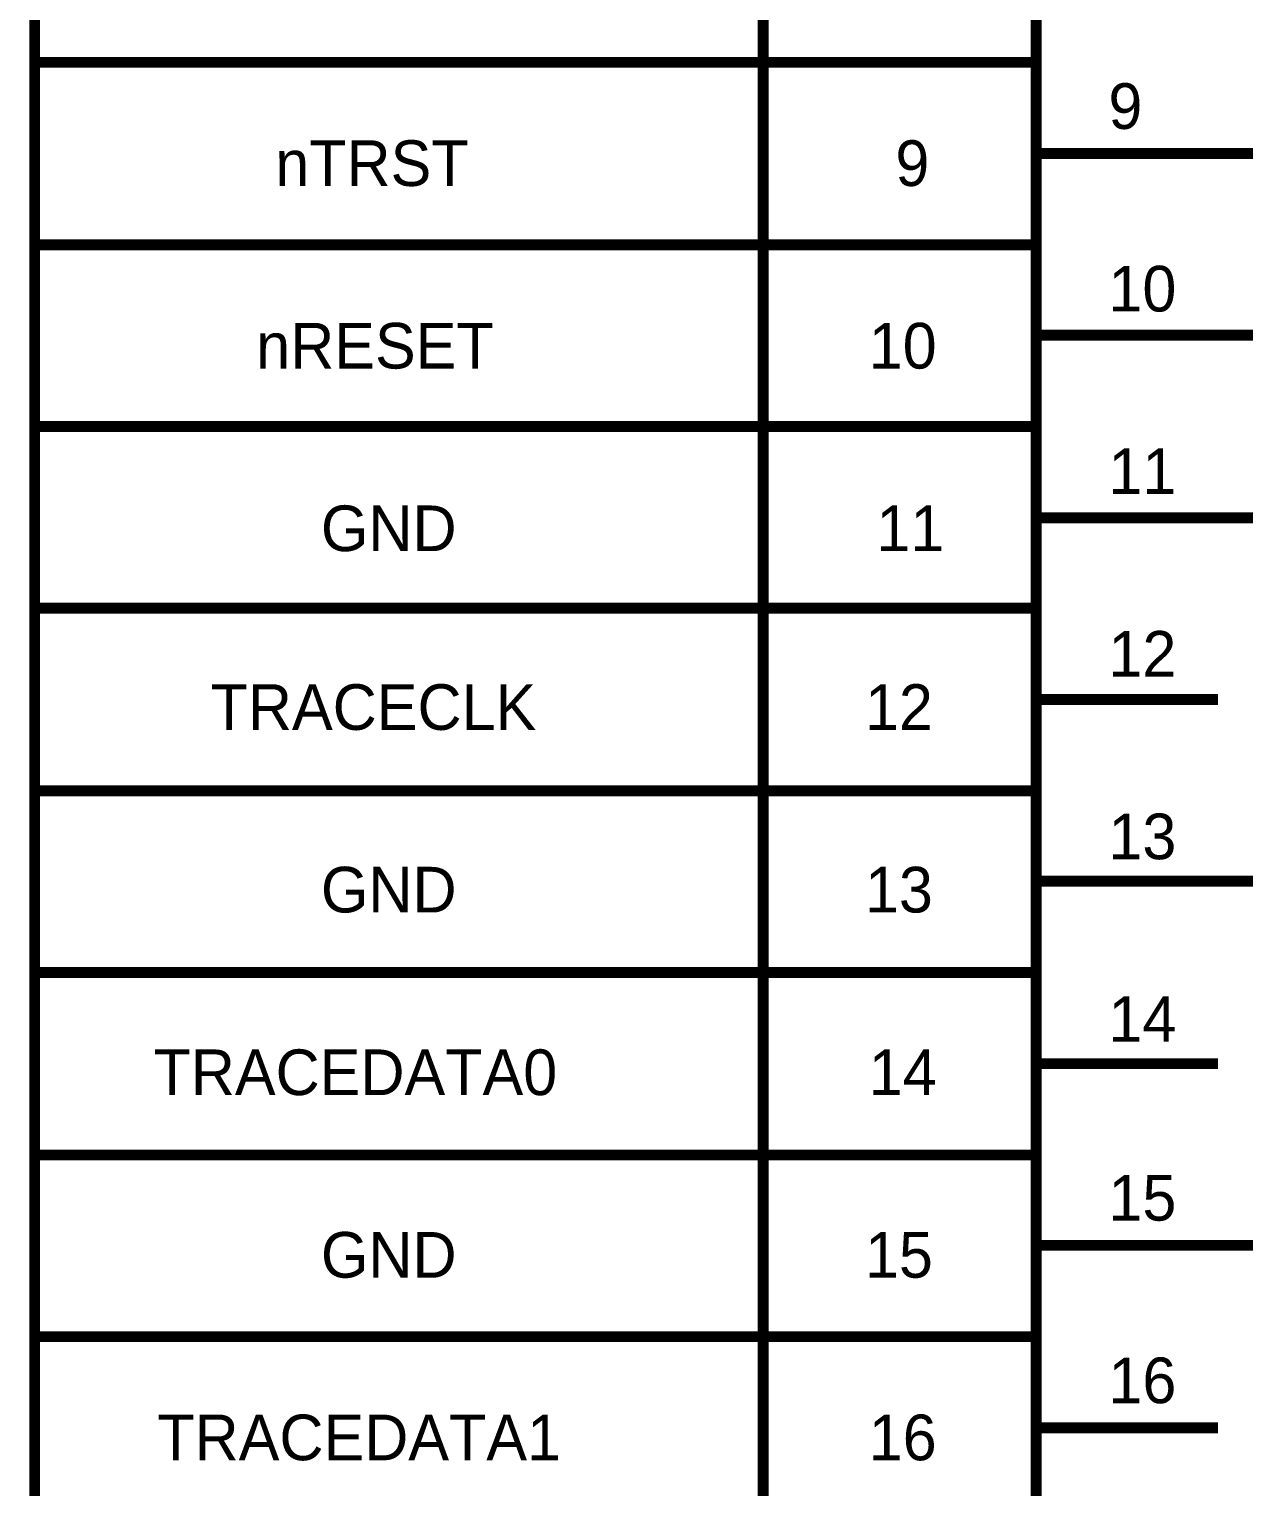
# Model space of a CAD drawing. Header units: inches. Extents: x 0 to 841, y 0 to 594.
# Drawn here: x 39.86 to 73.23, y 38.36 to 78.41 of the extents above; entities that cross this region are included whole.
import ezdxf

# ---------------------------------------------------------------- set-up
doc = ezdxf.new("R2010")
doc.units = ezdxf.units.IN
doc.layers.add('Sheet', color=255, linetype='Continuous')

msp = doc.modelspace()

# ---------------------------------------------------------------- linework, layer by layer
at = {"layer": 'Sheet'}
for points in [[(40.007, 17.481, 0.3, 0.3, 0), (40.007, 122.5, 0.3, 0.3, 0)], [(60.023, 122.5, 0.3, 0.3, 0), (60.023, 17.481, 0.3, 0.3, 0)], [(67.522, 122.5, 0.3, 0.3, 0), (67.522, 17.481, 0.3, 0.3, 0)], [(67.522, 77.503, 0.3, 0.3, 0), (40.007, 77.503, 0.3, 0.3, 0)], [(67.522, 74.995, 0.3, 0.3, 0), (72.514, 74.995, 0.3, 0.3, 0)], [(72.514, 74.995, 0.3, 0.3, 0), (92.504, 74.995, 0.3, 0.3, 0)], [(67.522, 72.486, 0.3, 0.3, 0), (40.007, 72.486, 0.3, 0.3, 0)], [(67.522, 70.004, 0.3, 0.3, 0), (72.514, 70.004, 0.3, 0.3, 0)], [(92.504, 70.004, 0.3, 0.3, 0), (72.514, 70.004, 0.3, 0.3, 0)], [(67.522, 67.495, 0.3, 0.3, 0), (40.007, 67.495, 0.3, 0.3, 0)], [(67.522, 64.987, 0.3, 0.3, 0), (72.514, 64.987, 0.3, 0.3, 0)], [(72.514, 64.987, 0.3, 0.3, 0), (77.505, 64.987, 0.3, 0.3, 0)], [(67.522, 62.504, 0.3, 0.3, 0), (40.007, 62.504, 0.3, 0.3, 0)], [(67.522, 59.996, 0.3, 0.3, 0), (72.514, 59.996, 0.3, 0.3, 0)], [(67.522, 57.487, 0.3, 0.3, 0), (40.007, 57.487, 0.3, 0.3, 0)], [(67.522, 55.005, 0.3, 0.3, 0), (72.514, 55.005, 0.3, 0.3, 0)], [(72.514, 55.005, 0.3, 0.3, 0), (77.505, 55.005, 0.3, 0.3, 0)], [(67.522, 52.496, 0.3, 0.3, 0), (40.007, 52.496, 0.3, 0.3, 0)], [(67.522, 49.988, 0.3, 0.3, 0), (72.514, 49.988, 0.3, 0.3, 0)], [(67.522, 47.479, 0.3, 0.3, 0), (40.007, 47.479, 0.3, 0.3, 0)], [(67.522, 44.997, 0.3, 0.3, 0), (72.514, 44.997, 0.3, 0.3, 0)], [(72.514, 44.997, 0.3, 0.3, 0), (77.505, 44.997, 0.3, 0.3, 0)], [(67.522, 42.488, 0.3, 0.3, 0), (40.007, 42.488, 0.3, 0.3, 0)], [(67.522, 39.98, 0.3, 0.3, 0), (72.514, 39.98, 0.3, 0.3, 0)]]:
    msp.add_lwpolyline(points, format="xyseb", dxfattribs=at)

# ---------------------------------------------------------------- texts
for s, height, p in [('9', 1.254, (69.508, 75.674)), ('nTRST', 1.2543, (46.618, 74.106)), ('9', 1.254, (63.655, 74.106)), ('10', 1.2543, (69.508, 70.657)), ('nRESET', 1.2543, (46.095, 69.089)), ('10', 1.2543, (62.923, 69.089)), ('11', 1.2543, (69.508, 65.64)), ('GND', 1.2543, (47.872, 64.072)), ('11', 1.2543, (63.132, 64.072)), ('12', 1.2543, (69.508, 60.623)), ('TRACECLK', 1.2543, (44.841, 59.16)), ('12', 1.2543, (62.819, 59.16)), ('13', 1.2543, (69.508, 55.606)), ('GND', 1.2543, (47.872, 54.143)), ('13', 1.2543, (62.819, 54.143)), ('14', 1.2543, (69.508, 50.589)), ('TRACEDATA0', 1.2543, (43.273, 49.125)), ('14', 1.2543, (62.923, 49.125)), ('15', 1.2543, (69.508, 45.676)), ('GND', 1.2543, (47.872, 44.108)), ('15', 1.2543, (62.819, 44.108)), ('16', 1.2543, (69.508, 40.659)), ('TRACEDATA1', 1.2543, (43.377, 39.091)), ('16', 1.2543, (62.923, 39.091))]:
    msp.add_text(s, height=height, dxfattribs=at).set_placement(p)

doc.saveas('drawing.dxf')
